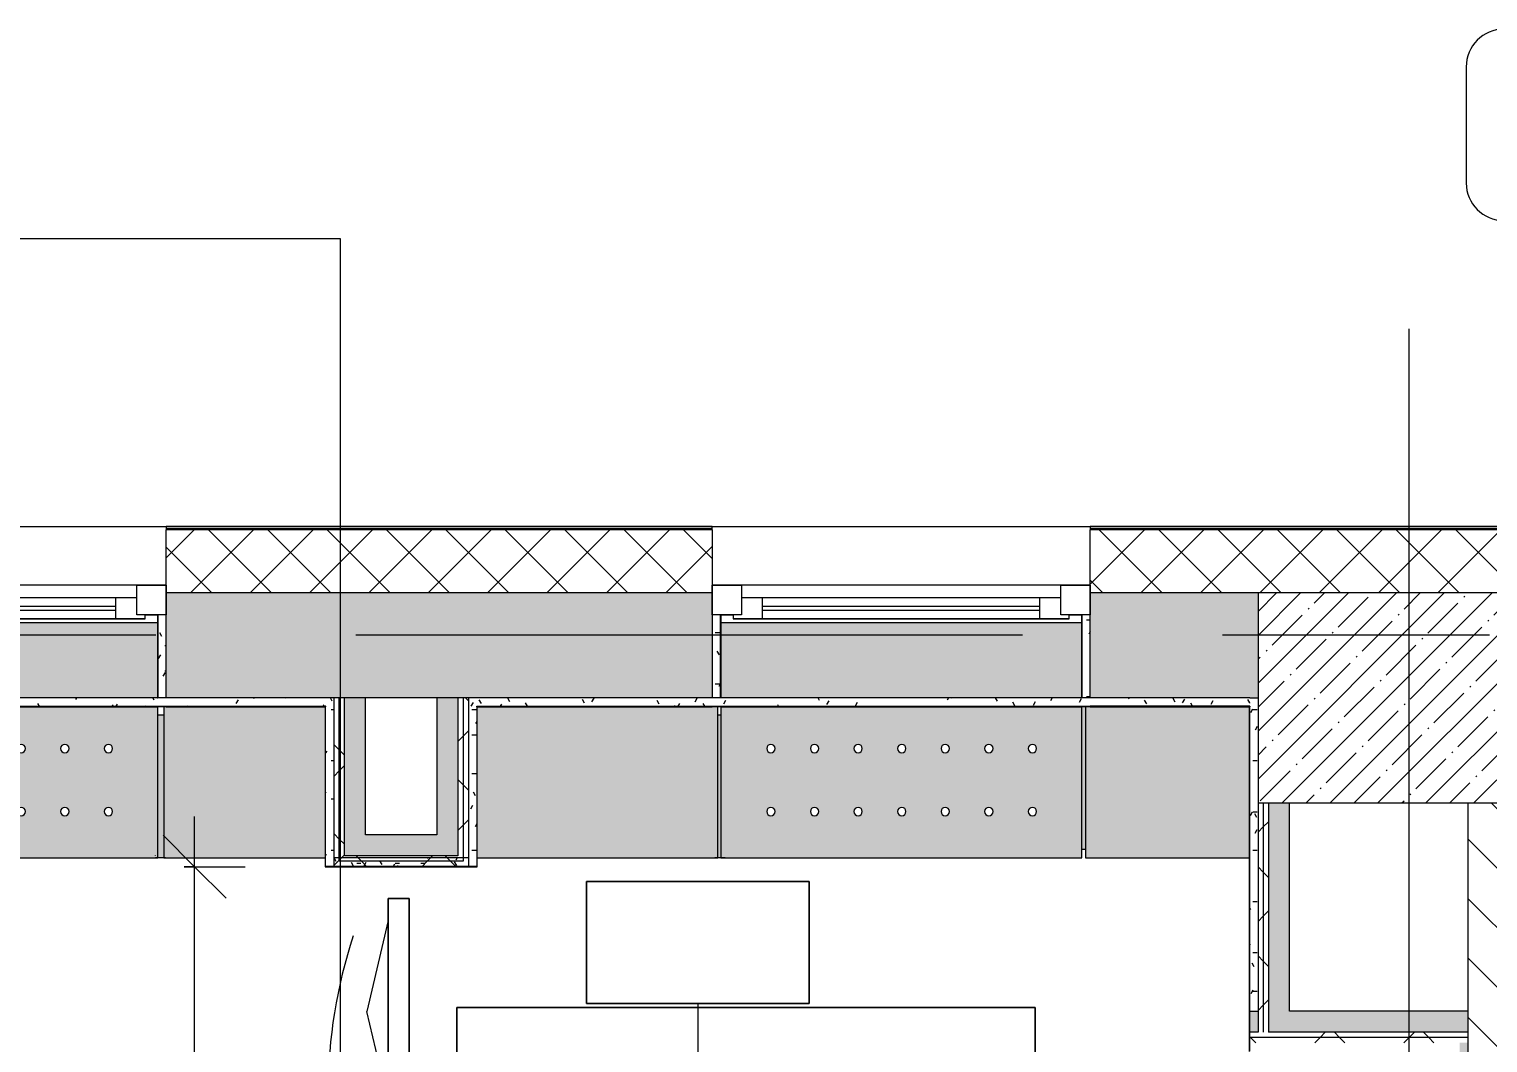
# Model space of a CAD drawing. Header units: millimetres. Extents: x 81566 to 292854, y -8553 to 29000.
# Drawn here: x 107424 to 110897, y 20329 to 22742 of the extents above; entities that cross this region are included whole.
import ezdxf

# ---------------------------------------------------------------- set-up
doc = ezdxf.new("R2010")
doc.units = ezdxf.units.MM
doc.linetypes.add('Осевая', pattern=[3175, 635, -476.25, 1587.5, -476.25])
for name, color, linetype, lineweight in [('A-ANNO-DIMS', 7, 'Continuous', 9), ('A-ANNO-DIMS-100', 7, 'Continuous', 9), ('A-DETL', 7, 'Continuous', 9), ('A-GLAZ', 7, 'Continuous', 9), ('A-GLAZ-1', 7, 'Continuous', 13), ('A-WALL', 7, 'Continuous', 9), ('G-ANNO-TEXT', 7, 'Continuous', 9), ('I-FURN-IDEN', 7, 'Continuous', 9), ('I-WALL', 7, 'Continuous', 9), ('S-COLS', 7, 'Continuous', 9), ('Знаки', 7, 'Continuous', 9), ('Оси', 7, 'Continuous', 9), ('Оси-2', 7, 'Осевая', 9)]:
    doc.layers.add(name, color=color, linetype=linetype, lineweight=lineweight)
for name, color, linetype, lineweight, true_color in [('A-WALL-1', 9, 'Continuous', 9, 0x808080), ('A-WALL-FNSH-1', 9, 'Continuous', 9, 0x808080), ('I-FURN-1', 9, 'Continuous', 9, 0x808080)]:
    doc.layers.add(name, color=color, linetype=linetype, lineweight=lineweight, true_color=true_color)
doc.styles.add('ISOCPEUR', font='isocpeur.ttf', dxfattribs={"width": 0.9, "height": 250})
doc.dimstyles.new('ISO-2_5_0_9К_БОЛЬШОЙ', dxfattribs={"dimscale": 304.8, "dimtxt": 248.995294, "dimasz": 0.492126, "dimexe": 0.393701, "dimexo": 0.984252, "dimgap": 0, "dimtad": 1, "dimdec": 0, "dimrnd": 10, "dimzin": 0, "dimdsep": 46, "dimtxsty": 'ISOCPEUR', "dimblk1": 'OBLIQUE', "dimblk2": 'OBLIQUE', "dimsah": 1, "dimcen": 0.09, "dimdle": 0.393701, "dimazin": 0, "dimtfac": 1, "dimtdec": 4, "dimtix": 1, "dimtmove": 0, "dimatfit": 3, "dimfxl": 1, "dimtvp": 1, "dimtolj": 1, "dimtzin": 0, "dimarcsym": 2})
pattern_1 = [(0, (0, 0), (121.92, 30.48), [10.058, -81.382, 10.058, -81.382, -487.68]), (0, (0, 0), (121.92, 30.48), [-182.88, 10.058, -172.822, 10.058, -81.382, -213.36]), (0, (0, 0), (121.92, 30.48), [-457.2, 10.058, -50.902, 10.058, -142.342]), (120, (45.72, 15.24), (-87.356454, 90.345817), [10.058, -81.382, 10.058, -81.382, -487.68]), (120, (45.72, 15.24), (-87.356454, 90.345817), [-182.88, 10.058, -172.822, 10.058, -81.382, -213.36]), (120, (45.72, 15.24), (-87.356454, 90.345817), [-457.2, 10.058, -50.902, 10.058, -142.342]), (240, (60.96, 76.2), (-34.563546, -120.825817), [10.058, -81.382, 10.058, -81.382, -487.68]), (240, (60.96, 76.2), (-34.563546, -120.825817), [-182.88, 10.058, -172.822, 10.058, -81.382, -213.36]), (240, (60.96, 76.2), (-34.563546, -120.825817), [-457.2, 10.058, -50.902, 10.058, -142.342])]
pattern_2 = [(45, (0, 0), (-106.06602, 106.06602), []), (135, (0, 0), (-106.06602, -106.06602), [])]

# ---------------------------------------------------------------- blocks, each defined once
blk = doc.blocks.new('120_Окно_СКБ_1Ст - 120_Окно_СКБ_1Ст 900х2500_h_ с форточкой-V9-План расстановки мебели и оборудования 2 этажа в осях 23-33')
at = {"layer": 'A-GLAZ'}
for p, q in [((450, -57), (-450, -57)), ((-430, -127), (-400, -127)), ((-330, -107), (330, -107)), ((330, -117), (-330, -117)), ((400, -127), (430, -127))]:
    blk.add_line(p, q, dxfattribs=at)
at = {"layer": 'A-GLAZ-1'}
for p, q in [((-450, -127), (-450, -57)), ((-450, -57), (-380, -57)), ((-380, -57), (-380, -127)), ((380, -127), (380, -57)), ((380, -57), (450, -57)), ((450, -57), (450, -127)), ((380, -87), (-380, -87)), ((-380, -87), (-380, -127)), ((-330, -137), (-330, -87)), ((330, -137), (330, -87)), ((380, -127), (380, -87)), ((-380, -127), (-450, -127)), ((-380, -127), (-400, -127)), ((-400, -127), (-400, -137)), ((-400, -137), (400, -137)), ((400, -137), (-400, -137)), ((450, -127), (380, -127)), ((400, -127), (380, -127)), ((400, -137), (400, -127))]:
    blk.add_line(p, q, dxfattribs=at)
blk = doc.blocks.new('BSC_Колонна _Прямоугольная - 700х500-V21-План расстановки мебели и оборудования 2 этажа в осях 23-33')
at = {"layer": 'S-COLS'}
h = blk.add_hatch(dxfattribs=at)
h.set_pattern_fill('FP_34', color=256, style=0, pattern_type=2)
h.set_pattern_definition([(45, (-110700, -21150), (-57.024626, 57.024626), []), (45, (-110642.975, -21150), (-57.024626, 57.024626), [100.806, -20.161, 3.353, -16.808])])
h.paths.add_polyline_path([(-350, -250), (350, -250), (350, 250), (-350, 250), (-350, 112.9)])
for p, q in [((350, 250), (-350, 250)), ((-350, 250), (-350, -250)), ((350, -250), (350, 250)), ((-350, -250), (350, -250))]:
    blk.add_line(p, q, dxfattribs=at)
blk = doc.blocks.new('Зашивка радиатора_ с перфорацией М1_1 - Зашивка радиатора_ с перфорацией М1_1-V265-План расстановки мебели и оборудования 2 этажа в осях 23-33')
at = {"layer": 'Знаки'}
blk.add_hatch(color=256, dxfattribs=at).paths.add_polyline_path([(429.9, 201), (429.9, 380), (-430, 380), (-430, 201), (383.3, 201)])
h = blk.add_hatch(color=256, dxfattribs=at)
h.paths.add_polyline_path([(-425, -179.9), (430.2, -179.9), (430.2, 180), (-430, 180), (-430, -179.9)])
h.paths.add_polyline_path([(1, -79.6), (-4, -78.3), (-7.7, -74.6), (-9, -69.6), (-7.7, -64.6), (-4, -61), (1, -59.6), (6, -61), (9.7, -64.6), (11, -69.6), (9.7, -74.6), (6, -78.3), (3.6, -79.3)])
h.paths.add_polyline_path([(312.2, -79.6), (307.3, -78.3), (303.6, -74.6), (302.3, -69.6), (303.6, -64.6), (307.3, -61), (312.2, -59.6), (317.3, -61), (320.9, -64.6), (322.3, -69.6), (320.9, -74.6), (317.3, -78.3), (314.8, -79.3)])
h.paths.add_polyline_path([(208.5, -79.6), (203.5, -78.3), (199.8, -74.6), (198.5, -69.6), (199.8, -64.6), (203.5, -61), (208.5, -59.6), (213.5, -61), (217.2, -64.6), (218.5, -69.6), (217.2, -74.6), (213.5, -78.3), (211.1, -79.3)])
h.paths.add_polyline_path([(104.7, -79.6), (99.8, -78.3), (96.1, -74.6), (94.8, -69.6), (96.1, -64.6), (99.8, -61), (104.7, -59.6), (109.8, -61), (113.4, -64.6), (114.8, -69.6), (113.4, -74.6), (109.8, -78.3), (107.3, -79.3)])
h.paths.add_polyline_path([(-310.3, -79.6), (-315.2, -78.3), (-318.9, -74.6), (-320.2, -69.6), (-318.9, -64.6), (-315.2, -61), (-310.3, -59.6), (-305.2, -61), (-301.6, -64.6), (-300.2, -69.6), (-301.6, -74.6), (-305.2, -78.3), (-307.7, -79.3)])
h.paths.add_polyline_path([(-102.8, -79.6), (-107.7, -78.3), (-111.4, -74.6), (-112.7, -69.6), (-111.4, -64.6), (-107.7, -61), (-102.8, -59.6), (-97.7, -61), (-94.1, -64.6), (-92.7, -69.6), (-94.1, -74.6), (-97.7, -78.3), (-101.7, -79.5)])
h.paths.add_polyline_path([(-206.5, -79.6), (-211.5, -78.3), (-215.2, -74.6), (-216.5, -69.6), (-215.2, -64.6), (-211.5, -61), (-206.5, -59.6), (-201.5, -61), (-197.8, -64.6), (-196.5, -69.6), (-197.8, -74.6), (-201.5, -78.3), (-203.9, -79.3)])
h.paths.add_polyline_path([(-206.5, 70.4), (-211.5, 71.7), (-215.2, 75.4), (-216.5, 80.4), (-215.2, 85.4), (-211.5, 89), (-206.5, 90.4), (-201.5, 89), (-197.8, 85.4), (-196.5, 80.4), (-197.8, 75.4), (-201.5, 71.7), (-203.9, 70.7)])
h.paths.add_polyline_path([(1, 70.4), (-4, 71.7), (-7.7, 75.4), (-9, 80.4), (-7.7, 85.4), (-4, 89), (1, 90.4), (6, 89), (9.7, 85.4), (11, 80.4), (9.7, 75.4), (6, 71.7), (3.6, 70.7)])
h.paths.add_polyline_path([(-102.8, 70.4), (-107.7, 71.7), (-111.4, 75.4), (-112.7, 80.4), (-111.4, 85.4), (-107.7, 89), (-102.8, 90.4), (-97.7, 89), (-94.1, 85.4), (-92.7, 80.4), (-94.1, 75.4), (-97.7, 71.7), (-101.7, 70.5)])
h.paths.add_polyline_path([(104.7, 70.4), (99.8, 71.7), (96.1, 75.4), (94.8, 80.4), (96.1, 85.4), (99.8, 89), (104.7, 90.4), (109.8, 89), (113.4, 85.4), (114.8, 80.4), (113.4, 75.4), (109.8, 71.7), (107.3, 70.7)])
h.paths.add_polyline_path([(208.5, 70.4), (203.5, 71.7), (199.8, 75.4), (198.5, 80.4), (199.8, 85.4), (203.5, 89), (208.5, 90.4), (213.5, 89), (217.2, 85.4), (218.5, 80.4), (217.2, 75.4), (213.5, 71.7), (211.1, 70.7)])
h.paths.add_polyline_path([(312.2, 70.4), (307.3, 71.7), (303.6, 75.4), (302.3, 80.4), (303.6, 85.4), (307.3, 89), (312.2, 90.4), (317.3, 89), (320.9, 85.4), (322.3, 80.4), (320.9, 75.4), (317.3, 71.7), (314.8, 70.7)])
h.paths.add_polyline_path([(-310.3, 70.4), (-315.2, 71.7), (-318.9, 75.4), (-320.2, 80.4), (-318.9, 85.4), (-315.2, 89), (-310.3, 90.4), (-305.2, 89), (-301.6, 85.4), (-300.2, 80.4), (-301.6, 75.4), (-305.2, 71.7), (-307.7, 70.7)])
for p, q in [((429.9, 380), (-430, 380)), ((-430, 380), (-430, 201)), ((-430, 180), (430, 180)), ((430.2, 180), (-430, 180)), ((-430, 180), (-430, -179.9)), ((430.2, -179.9), (430.2, 180)), ((-430, -179.9), (430.2, -179.9))]:
    blk.add_line(p, q, dxfattribs=at)
for centre, start, end in [((-310.3, 80.4), 180, 0), ((-310.3, 80.4), 0, 180), ((-206.5, 80.4), 0, 180), ((-206.5, 80.4), 180, 360), ((-102.8, 80.4), 0, 180), ((-102.8, 80.4), 180, 0), ((1, 80.4), 0, 180), ((1, 80.4), 180, 0), ((104.7, 80.4), 0, 180), ((104.7, 80.4), 180, 360), ((208.5, 80.4), 0, 180), ((208.5, 80.4), 180, 0), ((312.2, 80.4), 0, 180), ((312.2, 80.4), 180, 0), ((-310.3, -69.6), 0, 180), ((-206.5, -69.6), 0, 180), ((-102.8, -69.6), 0, 180), ((1, -69.6), 0, 180), ((104.7, -69.6), 0, 180), ((208.5, -69.6), 0, 180), ((312.2, -69.6), 0, 180), ((-310.3, -69.6), 180, 0), ((-206.5, -69.6), 180, 0), ((-102.8, -69.6), 180, 0), ((1, -69.6), 180, 0), ((104.7, -69.6), 180, 0), ((208.5, -69.6), 180, 0), ((312.2, -69.6), 180, 0)]:
    blk.add_arc(centre, 10, start, end, dxfattribs=at)
blk = doc.blocks.new('Зашивка радиатора_ с перфорацией М1_1 - Зашивка радиатора_ с перфорацией М1_1-V266-План расстановки мебели и оборудования 2 этажа в осях 23-33')
at = {"layer": 'Знаки'}
blk.add_hatch(color=256, dxfattribs=at).paths.add_polyline_path([(284.9, 201), (429.9, 201), (429.9, 380), (-430, 380), (-430, 201), (123.2, 201)])
h = blk.add_hatch(color=256, dxfattribs=at)
h.paths.add_polyline_path([(-430, -179.9), (430.2, -179.9), (430.2, 180), (-430, 180), (-430, -77.4)])
h.paths.add_polyline_path([(1, -79.6), (-4, -78.3), (-7.7, -74.6), (-9, -69.6), (-7.7, -64.6), (-4, -61), (1, -59.6), (6, -61), (9.7, -64.6), (11, -69.6), (9.7, -74.6), (6, -78.3), (3.6, -79.3)])
h.paths.add_polyline_path([(104.7, -79.6), (99.8, -78.3), (96.1, -74.6), (94.8, -69.6), (96.1, -64.6), (99.8, -61), (104.7, -59.6), (109.8, -61), (113.4, -64.6), (114.8, -69.6), (113.4, -74.6), (109.8, -78.3), (107.3, -79.3)])
h.paths.add_polyline_path([(312.2, -79.6), (307.3, -78.3), (303.6, -74.6), (302.3, -69.6), (303.6, -64.6), (307.3, -61), (312.2, -59.6), (317.3, -61), (320.9, -64.6), (322.3, -69.6), (320.9, -74.6), (317.3, -78.3), (314.8, -79.3)])
h.paths.add_polyline_path([(208.5, -79.6), (203.5, -78.3), (199.8, -74.6), (198.5, -69.6), (199.8, -64.6), (203.5, -61), (208.5, -59.6), (213.5, -61), (217.2, -64.6), (218.5, -69.6), (217.2, -74.6), (213.5, -78.3), (211.1, -79.3)])
h.paths.add_polyline_path([(-206.5, -79.6), (-211.5, -78.3), (-215.2, -74.6), (-216.5, -69.6), (-215.2, -64.6), (-211.5, -61), (-206.5, -59.6), (-201.5, -61), (-197.8, -64.6), (-196.5, -69.6), (-197.8, -74.6), (-201.5, -78.3), (-203.9, -79.3)])
h.paths.add_polyline_path([(-310.3, -79.6), (-315.2, -78.3), (-318.9, -74.6), (-320.2, -69.6), (-318.9, -64.6), (-315.2, -61), (-310.3, -59.6), (-305.2, -61), (-301.6, -64.6), (-300.2, -69.6), (-301.6, -74.6), (-305.2, -78.3), (-307.7, -79.3)])
h.paths.add_polyline_path([(-102.8, -79.6), (-107.7, -78.3), (-111.4, -74.6), (-112.7, -69.6), (-111.4, -64.6), (-107.7, -61), (-102.8, -59.6), (-97.7, -61), (-94.1, -64.6), (-92.7, -69.6), (-94.1, -74.6), (-97.7, -78.3), (-100.2, -79.3)])
h.paths.add_polyline_path([(208.5, 70.4), (203.5, 71.7), (199.8, 75.4), (198.5, 80.4), (199.8, 85.4), (203.5, 89), (208.5, 90.4), (213.5, 89), (217.2, 85.4), (218.5, 80.4), (217.2, 75.4), (213.5, 71.7), (211.1, 70.7)])
h.paths.add_polyline_path([(-102.8, 70.4), (-107.7, 71.7), (-111.4, 75.4), (-112.7, 80.4), (-111.4, 85.4), (-107.7, 89), (-102.8, 90.4), (-97.7, 89), (-94.1, 85.4), (-92.7, 80.4), (-94.1, 75.4), (-97.7, 71.7), (-100.2, 70.7)])
h.paths.add_polyline_path([(-206.5, 70.4), (-211.5, 71.7), (-215.2, 75.4), (-216.5, 80.4), (-215.2, 85.4), (-211.5, 89), (-206.5, 90.4), (-201.5, 89), (-197.8, 85.4), (-196.5, 80.4), (-197.8, 75.4), (-201.5, 71.7), (-203.9, 70.7)])
h.paths.add_polyline_path([(1, 70.4), (-4, 71.7), (-7.7, 75.4), (-9, 80.4), (-7.7, 85.4), (-4, 89), (1, 90.4), (6, 89), (9.7, 85.4), (11, 80.4), (9.7, 75.4), (6, 71.7), (3.6, 70.7)])
h.paths.add_polyline_path([(312.2, 70.4), (307.3, 71.7), (303.6, 75.4), (302.3, 80.4), (303.6, 85.4), (307.3, 89), (312.2, 90.4), (317.3, 89), (320.9, 85.4), (322.3, 80.4), (320.9, 75.4), (317.3, 71.7), (314.8, 70.7)])
h.paths.add_polyline_path([(-310.3, 70.4), (-315.2, 71.7), (-318.9, 75.4), (-320.2, 80.4), (-318.9, 85.4), (-315.2, 89), (-310.3, 90.4), (-305.2, 89), (-301.6, 85.4), (-300.2, 80.4), (-301.6, 75.4), (-305.2, 71.7), (-307.7, 70.7)])
h.paths.add_polyline_path([(104.7, 70.4), (99.8, 71.7), (96.1, 75.4), (94.8, 80.4), (96.1, 85.4), (99.8, 89), (104.7, 90.4), (109.8, 89), (113.4, 85.4), (114.8, 80.4), (113.4, 75.4), (109.8, 71.7), (107.3, 70.7)])
for p, q in [((429.9, 380), (-430, 380)), ((-430, 380), (-430, 201)), ((-430, 180), (430, 180)), ((430.2, 180), (-430, 180)), ((-430, 180), (-430, -179.9)), ((430.2, -179.9), (430.2, 180)), ((-430, -179.9), (430.2, -179.9))]:
    blk.add_line(p, q, dxfattribs=at)
for centre, start, end in [((-310.3, 80.4), 180, 0), ((-310.3, 80.4), 0, 180), ((-206.5, 80.4), 0, 180), ((-206.5, 80.4), 180, 360), ((-102.8, 80.4), 0, 180), ((-102.8, 80.4), 180, 0), ((1, 80.4), 0, 180), ((1, 80.4), 180, 0), ((104.7, 80.4), 0, 180), ((104.7, 80.4), 180, 360), ((208.5, 80.4), 0, 180), ((208.5, 80.4), 180, 0), ((312.2, 80.4), 0, 180), ((312.2, 80.4), 180, 0), ((-310.3, -69.6), 0, 180), ((-206.5, -69.6), 0, 180), ((-102.8, -69.6), 0, 180), ((1, -69.6), 0, 180), ((104.7, -69.6), 0, 180), ((208.5, -69.6), 0, 180), ((312.2, -69.6), 0, 180), ((-310.3, -69.6), 180, 0), ((-206.5, -69.6), 180, 0), ((-102.8, -69.6), 180, 0), ((1, -69.6), 180, 0), ((104.7, -69.6), 180, 0), ((208.5, -69.6), 180, 0), ((312.2, -69.6), 180, 0)]:
    blk.add_arc(centre, 10, start, end, dxfattribs=at)
blk = doc.blocks.new('Зашивка без перфорации М3_2_1 - М3_2_15-31189115-План расстановки мебели и оборудования 2 этажа в осях 23-33')
at = {"layer": 'Знаки'}
blk.add_hatch(color=256, dxfattribs=at).paths.add_polyline_path([(-421.7, -179.9), (150.2, -179.9), (150.2, 180), (-423.8, 180), (-423.8, -179.9)])
for p, q in [((150.2, 180), (-423.8, 180)), ((150.2, -179.9), (150.2, 180)), ((-423.8, -179.9), (150.2, -179.9))]:
    blk.add_line(p, q, dxfattribs=at)
blk = doc.blocks.new('Зашивка без перфорации М3_2_1 - М3_2_13-31189094-План расстановки мебели и оборудования 2 этажа в осях 23-33')
at = {"layer": 'Знаки'}
blk.add_hatch(color=256, dxfattribs=at).paths.add_polyline_path([(-430, -179.9), (-45, -179.9), (-45, 180), (-430, 180), (-430, -77.4)])
for p, q in [((-45, 180), (-430, 180)), ((-430, 180), (-430, -179.9)), ((-430, -179.9), (-45, -179.9))]:
    blk.add_line(p, q, dxfattribs=at)
blk = doc.blocks.new('Зашивка без перфорации М3_2_1 - М3_2_13-V268-План расстановки мебели и оборудования 2 этажа в осях 23-33')
at = {"layer": 'Знаки'}
blk.add_hatch(color=256, dxfattribs=at).paths.add_polyline_path([(-430, -179.9), (-38.8, -179.9), (-39.8, 180), (-430, 180), (-430, -77.4)])
for p, q in [((-38.8, 180), (-430, 180)), ((-430, 180), (-430, -179.9)), ((-430, -179.9), (-38.8, -179.9))]:
    blk.add_line(p, q, dxfattribs=at)
blk = doc.blocks.new('Зашивка_ опоясывающая панель - Зашивка_ опоясывающая панель Т2_1-V272-План расстановки мебели и оборудования 2 этажа в осях 23-33')
at = {"layer": 'Знаки'}
blk.add_hatch(color=256, dxfattribs=at).paths.add_polyline_path([(-412, 180), (-426.2, 179.9), (-426.2, -160), (-411.9, -160), (-411.9, 179.9), (-412, 180)])
for p, q in [((-430, 180), (-406, 180)), ((-406, 175), (-406, 173.8)), ((-426.2, -160), (-411.9, -160))]:
    blk.add_line(p, q, dxfattribs=at)
blk = doc.blocks.new('Зашивка_ опоясывающая панель - Зашивка_ опоясывающая панель Т2_1-V273-План расстановки мебели и оборудования 2 этажа в осях 23-33')
at = {"layer": 'Знаки'}
blk.add_hatch(color=256, dxfattribs=at).paths.add_polyline_path([(-419.5, 180), (-419.6, 179.9), (-419.6, -160), (-413.1, -160), (-413.1, 179.9), (-413.1, 180)])
for p, q in [((-430, 180), (-406, 180)), ((-419.6, -160), (-413.1, -160))]:
    blk.add_line(p, q, dxfattribs=at)
blk = doc.blocks.new('Зашивка_ опоясывающая панель - Зашивка_ опоясывающая панель Т2_1-V274-План расстановки мебели и оборудования 2 этажа в осях 23-33')
at = {"layer": 'Знаки'}
blk.add_hatch(color=256, dxfattribs=at).paths.add_polyline_path([(-426.1, 180), (-426.1, -160), (-418, -160), (-418, 180)])
for p, q in [((-426.1, 180), (-418, 180)), ((-426.1, -160), (-418, -160))]:
    blk.add_line(p, q, dxfattribs=at)
blk = doc.blocks.new('Марка_Мебель - В прямоуг_Balcon_Марка-25523697-План расстановки мебели и оборудования 2 этажа в осях 23-33')
at = {"layer": 'I-FURN-IDEN'}
for p, q in [((-2.455, 2.278), (2.455, 2.278)), ((-3.355, 1.378), (-3.355, -1.384)), ((3.355, 1.378), (3.355, -1.378)), ((-2.461, -2.278), (2.455, -2.278))]:
    blk.add_line(p, q, dxfattribs=at)
for centre, radius, start, end in [((-2.455, 1.378), 0.9, 90, 180), ((2.455, 1.378), 0.9, 0, 90), ((-2.461, -1.384), 0.893, 180, 270), ((2.455, -1.378), 0.9, 270, 0)]:
    blk.add_arc(centre, radius, start, end, dxfattribs=at)
blk = doc.blocks.new('DIMBLOCK32-План расстановки мебели и оборудования 2 этажа в осях 23-33')
at = {"layer": 'A-ANNO-DIMS-100'}
for p, q in [((107818, 17262), (107818, 20868)), ((107792.9, 20748), (107938, 20748)), ((107818, 20748), (107792.9, 20748)), ((107639, 17382), (107938, 17382)), ((107818, 17382), (107639, 17382))]:
    blk.add_line(p, q, dxfattribs=at)
at = {"layer": 'A-ANNO-DIMS-100', "lineweight": 20}
for p, q in [((107818, 20748), (107743, 20823)), ((107818, 20748), (107893, 20673)), ((107818, 17382), (107743, 17457)), ((107818, 17382), (107893, 17307))]:
    blk.add_line(p, q, dxfattribs=at)
at = {"layer": 'A-ANNO-DIMS-100', "color": 0, "insert": (107491.4, 18749), "char_height": 250, "width": 758.478, "attachment_point": 1, "rotation": 90, "line_spacing_factor": 1.149209, "style": 'ISOCPEUR'}
blk.add_mtext('3370', dxfattribs=at)
blk = doc.blocks.new('_Oblique')
at = {"color": 0, "linetype": 'ByBlock', "lineweight": -2}
blk.add_line((-0.5, -0.5), (0.5, 0.5), dxfattribs=at)

msp = doc.modelspace()

# ---------------------------------------------------------------- hatches: boundary and pattern name
at = {"layer": 'A-WALL'}
h = msp.add_hatch(dxfattribs=at)
h.set_pattern_fill('FP_1', color=256, style=0, pattern_type=2)
h.set_pattern_definition([(45, (0, 0), (-70.71068, 70.71068), []), (135, (0, 0), (-70.71068, -70.71068), [])])
h.paths.add_polyline_path([(125080, 21400), (125230, 21400), (125230, 21550), (120150.2, 21550), (120150.2, 21400), (124657.8, 21400)])
h.paths.add_polyline_path([(119250.2, 21400), (119250.2, 21550), (117900.4, 21550), (117900.4, 21400), (118838.1, 21400)])
h.paths.add_polyline_path([(117000.4, 21400), (117000.4, 21550), (115600.4, 21550), (115600.4, 21400), (116898.2, 21400)])
h.paths.add_polyline_path([(113300.4, 21400), (113300.4, 21550), (112150, 21550), (112150, 21400), (113018.5, 21400)])
h.paths.add_polyline_path([(111050, 21400), (111250, 21400), (111250, 21550), (109950.4, 21550), (109950.4, 21400), (110432, 21400)])
h.paths.add_polyline_path([(109050.4, 21400), (109050.4, 21550), (107750.4, 21550), (107750.4, 21400), (108492.1, 21400)])
h.paths.add_polyline_path([(106552.2, 21400), (106850.4, 21400), (106850.4, 21550), (105550.2, 21550), (105550.2, 21400), (106050, 21400)])
h.paths.add_polyline_path([(103250.2, 21400), (103250.2, 21550), (102050, 21550), (102050, 21400), (102672.5, 21400)])
h.paths.add_polyline_path([(100800, 21400), (101150, 21400), (101150, 21550), (96610, 21550), (96610, 21400), (100732.6, 21400)])
h.paths.add_polyline_path([(93060, 21400), (93310, 21400), (93310, 21550), (93060, 21550)])
at = {"layer": 'I-WALL'}
h = msp.add_hatch(dxfattribs=at)
h.set_pattern_fill('FP_2', color=256, style=0, pattern_type=2)
h.set_pattern_definition([(45, (0, 0), (-57.024626, 57.024626), []), (45, (57.025, 0), (-57.024626, 57.024626), [100.806, -20.161, 3.353, -16.808])])
h.paths.add_polyline_path([(121210, 21150), (121210, 21400), (120850, 21400), (120850, 21150)])
h.paths.add_polyline_path([(119250.2, 21150), (119250.2, 21400), (117900.4, 21400), (117900.4, 21150), (119161.4, 21150)])
h.paths.add_polyline_path([(117000.4, 21150), (117000.4, 21400), (116100.4, 21400), (116100.4, 21150), (116898.2, 21150)])
h.paths.add_polyline_path([(113300.4, 21150), (113300.4, 21400), (112150, 21400), (112150, 21150), (113018.5, 21150)])
h.paths.add_polyline_path([(111050, 21150), (111250, 21150), (111250, 21400), (111050, 21400), (111050, 21275)])
h.paths.add_polyline_path([(100560, 21150), (100580, 21150), (100580, 21400), (100560, 21400)])
h.paths.add_polyline_path([(109950.4, 21150), (110350, 21150), (110350, 21400), (109950.4, 21400), (109950.4, 21262.9)])
h.paths.add_polyline_path([(109050.4, 21150), (109050.4, 21400), (107750.4, 21400), (107750.4, 21150), (108815.4, 21150)])
h.paths.add_polyline_path([(106552.2, 21150), (106850.4, 21150), (106850.4, 21400), (106050, 21400), (106050, 21150)])
h.paths.add_polyline_path([(102995.8, 21150), (103250.2, 21150), (103250.2, 21400), (102050, 21400), (102050, 21150), (102672.5, 21150)])
h.paths.add_polyline_path([(101075, 21150), (101150, 21150), (101150, 21400), (100800, 21400), (100800, 21150), (101055.9, 21150)])
h = msp.add_hatch(dxfattribs=at)
h.set_pattern_fill('FP_41', color=256, style=0, pattern_type=2)
h.set_pattern_definition(pattern_1)
h.paths.add_polyline_path([(107750.4, 21150), (107750.4, 21348), (107730.4, 21348), (107730.4, 21150)])
h = msp.add_hatch(dxfattribs=at)
h.set_pattern_fill('FP_41', color=256, style=0, pattern_type=2)
h.set_pattern_definition(pattern_1)
h.paths.add_polyline_path([(109070.4, 21150), (109070.4, 21348), (109050.4, 21348), (109050.4, 21150)])
h = msp.add_hatch(dxfattribs=at)
h.set_pattern_fill('FP_41', color=256, style=0, pattern_type=2)
h.set_pattern_definition(pattern_1)
h.paths.add_polyline_path([(109930.4, 21150), (109950.4, 21150), (109950.4, 21348), (109930.4, 21348), (109930.4, 21262.9)])
h = msp.add_hatch(dxfattribs=at)
h.set_pattern_fill('FP_41', color=256, style=0, pattern_type=2)
h.set_pattern_definition(pattern_1)
h.paths.add_polyline_path([(108130, 21130), (108150, 21130), (108150, 21150), (106050, 21150), (106050, 21130), (107845.5, 21130)])
h = msp.add_hatch(dxfattribs=at)
h.set_pattern_fill('FP_41', color=256, style=0, pattern_type=2)
h.set_pattern_definition(pattern_1)
h.paths.add_polyline_path([(108150, 20769), (108150, 21130), (108130, 21130), (108130, 20769)])
h = msp.add_hatch(dxfattribs=at)
h.set_pattern_fill('FP_42', color=256, style=0, pattern_type=2)
h.set_pattern_definition(pattern_2)
h.paths.add_polyline_path([(108162.5, 20749), (108162.5, 21150), (108150, 21150), (108150, 20749)])
h = msp.add_hatch(dxfattribs=at)
h.set_pattern_fill('FP_42', color=256, style=0, pattern_type=2)
h.set_pattern_definition(pattern_2)
h.paths.add_polyline_path([(108175, 20761.5), (108175, 21150), (108162.5, 21150), (108162.5, 20761.5), (108168.8, 20761.5)])
for points in [[(108225, 20774), (108225, 21150), (108175, 21150), (108175, 20774)], [(108445, 20824), (108445, 21150), (108395, 21150), (108395, 20824)], [(110425, 20404), (110425, 20900), (110375, 20900), (110375, 20404)], [(108225, 20774), (108445, 20774), (108445, 20824), (108225, 20824)]]:
    msp.add_hatch(color=256, dxfattribs=at).paths.add_polyline_path(points)
h = msp.add_hatch(dxfattribs=at)
h.set_pattern_fill('FP_42', color=256, style=0, pattern_type=2)
h.set_pattern_definition(pattern_2)
h.paths.add_polyline_path([(108445, 20774), (108457.5, 20774), (108457.5, 21150), (108445, 21150), (108445, 20824)])
h = msp.add_hatch(dxfattribs=at)
h.set_pattern_fill('FP_42', color=256, style=0, pattern_type=2)
h.set_pattern_definition(pattern_2)
h.paths.add_polyline_path([(108457.5, 20761.5), (108470, 20761.5), (108470, 21150), (108457.5, 21150), (108457.5, 20774)])
h = msp.add_hatch(dxfattribs=at)
h.set_pattern_fill('FP_41', color=256, style=0, pattern_type=2)
h.set_pattern_definition(pattern_1)
h.paths.add_polyline_path([(110330, 21130), (110330, 21150), (108470, 21150), (108470, 21130), (110108.7, 21130)])
h = msp.add_hatch(dxfattribs=at)
h.set_pattern_fill('FP_41', color=256, style=0, pattern_type=2)
h.set_pattern_definition(pattern_1)
h.paths.add_polyline_path([(108490, 20749), (108490, 21130), (108470, 21130), (108470, 20749)])
h = msp.add_hatch(dxfattribs=at)
h.set_pattern_fill('FP_41', color=256, style=0, pattern_type=2)
h.set_pattern_definition(pattern_1)
h.paths.add_polyline_path([(110330, 20404), (110350, 20404), (110350, 21150), (110330, 21150), (110330, 20741.2)])
h = msp.add_hatch(dxfattribs=at)
h.set_pattern_fill('FP_42', color=256, style=0, pattern_type=2)
h.set_pattern_definition(pattern_2)
h.paths.add_polyline_path([(110362.5, 20354), (110362.5, 20900), (110350, 20900), (110350, 20354)])
h = msp.add_hatch(dxfattribs=at)
h.set_pattern_fill('FP_42', color=256, style=0, pattern_type=2)
h.set_pattern_definition(pattern_2)
h.paths.add_polyline_path([(110375, 20354), (110375, 20900), (110362.5, 20900), (110362.5, 20354)])
h = msp.add_hatch(dxfattribs=at)
h.set_pattern_fill('FP_4', color=256, style=0, pattern_type=2)
h.set_pattern_definition([(135, (0, 0), (-70.71068, -70.71068), [])])
h.paths.add_polyline_path([(110850, 13900), (111050, 13900), (111050, 20900), (110850, 20900), (110850, 13980)])
h = msp.add_hatch(dxfattribs=at)
h.set_pattern_fill('FP_41', color=256, style=0, pattern_type=2)
h.set_pattern_definition(pattern_1)
h.paths.add_polyline_path([(108470, 20749), (108470, 20769), (108130, 20769), (108130, 20749), (108168.8, 20749)])
h = msp.add_hatch(dxfattribs=at)
h.set_pattern_fill('FP_42', color=256, style=0, pattern_type=2)
h.set_pattern_definition(pattern_2)
h.paths.add_polyline_path([(108175, 20761.5), (108457.5, 20761.5), (108457.5, 20774), (108175, 20774)])
h = msp.add_hatch(dxfattribs=at)
h.set_pattern_fill('FP_42', color=256, style=0, pattern_type=2)
h.set_pattern_definition(pattern_2)
h.paths.add_polyline_path([(108162.5, 20749), (108470, 20749), (108470, 20761.5), (108162.5, 20761.5)])
h = msp.add_hatch(color=256, dxfattribs=at)
h.paths.add_polyline_path([(110350, 20354), (110350, 20404), (110330, 20404), (110330, 20354)])
h.paths.add_polyline_path([(110850, 20354), (110850, 20404), (110375, 20404), (110375, 20354), (110432, 20354)])
h = msp.add_hatch(dxfattribs=at)
h.set_pattern_fill('FP_42', color=256, style=0, pattern_type=2)
h.set_pattern_definition(pattern_2)
h.paths.add_polyline_path([(110850, 20341.5), (110850, 20354), (110330, 20354), (110330, 20341.5), (110432, 20341.5)])
h = msp.add_hatch(dxfattribs=at)
h.set_pattern_fill('FP_42', color=256, style=0, pattern_type=2)
h.set_pattern_definition(pattern_2)
h.paths.add_polyline_path([(110830, 20329), (110850, 20329), (110850, 20341.5), (110330, 20341.5), (110330, 20329), (110432, 20329)])
h = msp.add_hatch(dxfattribs=at)
h.set_pattern_fill('FP_41', color=256, style=0, pattern_type=2)
h.set_pattern_definition(pattern_1)
h.paths.add_polyline_path([(110830, 13980), (110850, 13980), (110850, 20329), (110830, 20329), (110830, 14000)])

# ---------------------------------------------------------------- linework, layer by layer
at = {"layer": 'A-DETL'}
for p in [(108278.8, 20620.1), (108278.8, 20187.7)]:
    msp.add_line(p, (108228.1, 20403.9), dxfattribs=at)
msp.add_arc((109328.6, 20209.7), 1193, 161.7381, 197.8214, dxfattribs=at)
at = {"layer": 'A-WALL'}
for p, q in [((106850.4, 21558), (107750.4, 21558)), ((109050.4, 21553), (107750.4, 21553)), ((109050.4, 21550), (107750.4, 21550)), ((109050.4, 21558), (109950.4, 21558)), ((111250, 21553), (109950.4, 21553)), ((111250, 21550), (109950.4, 21550)), ((109050.4, 21400), (107750.4, 21400)), ((110350, 21400), (109950.4, 21400)), ((108162.5, 20761.5), (108162.5, 21150)), ((108175, 20774), (108175, 21150)), ((108445, 21150), (108445, 20774)), ((108457.5, 21150), (108457.5, 20761.5)), ((110330, 21150), (110350, 21150)), ((110362.5, 20900), (110362.5, 20354)), ((110375, 20900), (110375, 20354)), ((108445, 20774), (108175, 20774)), ((108457.5, 20761.5), (108162.5, 20761.5)), ((110330, 20404), (110350, 20404)), ((110350, 20354), (110330, 20354)), ((110850, 20354), (110375, 20354)), ((110850, 20341.5), (110330, 20341.5))]:
    msp.add_line(p, q, dxfattribs=at)
at = {"layer": 'A-WALL-1'}
for p, q in [((107750.4, 21150), (107750.4, 21550)), ((109050.4, 21550), (109050.4, 21150)), ((109950.4, 21150), (109950.4, 21550)), ((107750.4, 21348), (107730.4, 21348)), ((107730.4, 21348), (107730.4, 21150)), ((109070.4, 21348), (109050.4, 21348)), ((109070.4, 21150), (109070.4, 21348)), ((109950.4, 21348), (109930.4, 21348)), ((109930.4, 21348), (109930.4, 21150)), ((110330, 21150), (106050, 21150)), ((106850.4, 21130), (108130, 21130)), ((108130, 21130), (108130, 21129)), ((108150, 20749), (108150, 21150)), ((108225, 20824), (108225, 21150)), ((108395, 21150), (108395, 20824)), ((108470, 21150), (108470, 20749)), ((108490, 21130), (109950.4, 21130)), ((108490, 21129), (108490, 21130)), ((110330, 21130), (110330, 21129)), ((110350, 20900), (110350, 20354)), ((110425, 20404), (110425, 20900)), ((110850, 13900), (110850, 20900)), ((108395, 20824), (108225, 20824)), ((108470, 20769), (108150, 20769)), ((110850, 20404), (110425, 20404))]:
    msp.add_line(p, q, dxfattribs=at)
at = {"layer": 'A-WALL-FNSH-1'}
for p, q in [((109050.4, 21558), (107750.4, 21558)), ((107750.4, 21558), (107750.4, 21550)), ((109050.4, 21550), (109050.4, 21558)), ((111250, 21558), (109950.4, 21558)), ((109950.4, 21558), (109950.4, 21550)), ((107730.4, 21348), (107729.4, 21348)), ((107729.4, 21348), (107729.4, 21150)), ((109071.4, 21348), (109070.4, 21348)), ((109071.4, 21150), (109071.4, 21348)), ((109930.4, 21348), (109929.4, 21348)), ((109929.4, 21348), (109929.4, 21150)), ((107729.4, 21150), (107730.4, 21150)), ((107750.4, 21130), (107750.4, 21129)), ((107750.4, 21129), (108129, 21129)), ((108129, 21129), (108129, 20748)), ((108130.5, 21130), (108130, 21130)), ((108130, 21129), (108130.5, 21129)), ((108130, 20749), (108130, 21129)), ((108130.5, 21129), (108130.5, 21130)), ((108490, 21130), (108490, 21129)), ((108490, 21129), (108490, 20749)), ((108491, 20748), (108491, 21129)), ((108491, 21129), (109050.4, 21129)), ((109050.4, 21129), (109050.4, 21130)), ((110330, 21130), (109950.4, 21130)), ((109950.4, 21130), (109950.4, 21129)), ((109950.4, 21129), (110329, 21129)), ((110329, 21129), (110329, 20308)), ((110330, 20309), (110330, 21129)), ((108129, 20748), (108491, 20748)), ((108490, 20749), (108130, 20749))]:
    msp.add_line(p, q, dxfattribs=at)
at = {"layer": 'G-ANNO-TEXT'}
for p, q in [((108165, 22242.7), (105798.8, 22242.7)), ((108165, 17842.4), (108165, 22242.7))]:
    msp.add_line(p, q, dxfattribs=at)
at = {"layer": 'I-FURN-1'}
for p, q in [((108750.8, 20712.8), (108750.8, 20422.8)), ((109280.8, 20712.8), (108750.8, 20712.8)), ((108750.8, 20712.8), (109280.8, 20712.8)), ((108750.8, 20422.8), (108750.8, 20712.8)), ((109280.8, 20422.8), (109280.8, 20712.8)), ((109280.8, 20712.8), (109280.8, 20422.8)), ((108329.1, 20672.6), (108279.1, 20672.6)), ((108279.1, 20672.6), (108279.1, 18006.2)), ((108279.1, 18006.2), (108279.1, 20672.6)), ((108279.1, 20672.6), (108329.1, 20672.6)), ((108329.1, 18006.2), (108329.1, 20672.6)), ((108329.1, 20672.6), (108329.1, 18006.2)), ((108750.8, 20422.8), (109280.8, 20422.8)), ((109280.8, 20422.8), (108750.8, 20422.8)), ((108442.2, 20413.1), (108442.2, 19986.1)), ((109819.5, 20413.1), (108442.2, 20413.1)), ((108442.2, 20413.1), (109819.5, 20413.1)), ((108442.2, 19986.1), (108442.2, 20413.1)), ((109819.5, 19986.1), (109819.5, 20413.1)), ((109819.5, 20413.1), (109819.5, 19986.1))]:
    msp.add_line(p, q, dxfattribs=at)
at = {"layer": 'I-FURN-IDEN'}
msp.add_line((109015.8, 20422.8), (109015.8, 19822.4), dxfattribs=at)
at = {"layer": 'I-WALL'}
for p, q in [((107745, 21129), (107730.7, 21129)), ((109070.5, 21129), (109064, 21129)), ((109938.8, 21129), (109930.7, 21129))]:
    msp.add_line(p, q, dxfattribs=at)
at = {"layer": 'Оси'}
msp.add_line((110710, 19528.3), (110710, 22028.3), dxfattribs=at)
at = {"layer": 'Оси-2'}
msp.add_line((84865.6, 21300), (122580, 21300), dxfattribs=at)

# ---------------------------------------------------------------- block references
at = {"layer": 'A-GLAZ'}
for p in [(107300.4, 21475), (109500.4, 21475)]:
    msp.add_blockref('120_Окно_СКБ_1Ст - 120_Окно_СКБ_1Ст 900х2500_h_ с форточкой-V9-План расстановки мебели и оборудования 2 этажа в осях 23-33', p, dxfattribs=at)
at = {"layer": 'I-FURN-IDEN', "xscale": 99.99999999999993, "yscale": 99.99999999999993, "zscale": 99.99999999999993}
msp.add_blockref('Марка_Мебель - В прямоуг_Balcon_Марка-25523697-План расстановки мебели и оборудования 2 этажа в осях 23-33', (111180.9, 22514), dxfattribs=at)
at = {"layer": 'S-COLS'}
msp.add_blockref('BSC_Колонна _Прямоугольная - 700х500-V21-План расстановки мебели и оборудования 2 этажа в осях 23-33', (110700, 21150), dxfattribs=at)
at = {"layer": 'Знаки'}
for name, p in [('Зашивка радиатора_ с перфорацией М1_1 - Зашивка радиатора_ с перфорацией М1_1-V265-План расстановки мебели и оборудования 2 этажа в осях 23-33', (107300.5, 20949)), ('Зашивка радиатора_ с перфорацией М1_1 - Зашивка радиатора_ с перфорацией М1_1-V266-План расстановки мебели и оборудования 2 этажа в осях 23-33', (109500.5, 20949)), ('Зашивка без перфорации М3_2_1 - М3_2_13-31189094-План расстановки мебели и оборудования 2 этажа в осях 23-33', (108175, 20949)), ('Зашивка без перфорации М3_2_1 - М3_2_15-31189115-План расстановки мебели и оборудования 2 этажа в осях 23-33', (108913.8, 20949)), ('Зашивка без перфорации М3_2_1 - М3_2_13-V268-План расстановки мебели и оборудования 2 этажа в осях 23-33', (110368.8, 20949))]:
    msp.add_blockref(name, p, dxfattribs=at)
at = {"layer": 'Знаки', "rotation": 180}
for name, p in [('Зашивка_ опоясывающая панель - Зашивка_ опоясывающая панель Т2_1-V274-План расстановки мебели и оборудования 2 этажа в осях 23-33', (109512.7, 20969)), ('Зашивка_ опоясывающая панель - Зашивка_ опоясывающая панель Т2_1-V272-План расстановки мебели и оборудования 2 этажа в осях 23-33', (107318.8, 20949)), ('Зашивка_ опоясывающая панель - Зашивка_ опоясывающая панель Т2_1-V273-План расстановки мебели и оборудования 2 этажа в осях 23-33', (108650.9, 20949))]:
    msp.add_blockref(name, p, dxfattribs=at)

# ---------------------------------------------------------------- dimensions: what is measured, and where the dimension line sits
at = {"layer": 'A-ANNO-DIMS'}
dim = msp.add_linear_dim(base=(107818, 20748), p1=(107939, 17382), p2=(108092.9, 20748), angle=90, dimstyle='ISO-2_5_0_9К_БОЛЬШОЙ', override={"dimpost": '<>', "dimfxl": 3369.516277}, dxfattribs=at)
dim.commit()
dim.dimension.update_dxf_attribs({"geometry": 'DIMBLOCK32-План расстановки мебели и оборудования 2 этажа в осях 23-33', "text_midpoint": (107693, 19065)})

doc.saveas('drawing.dxf')
